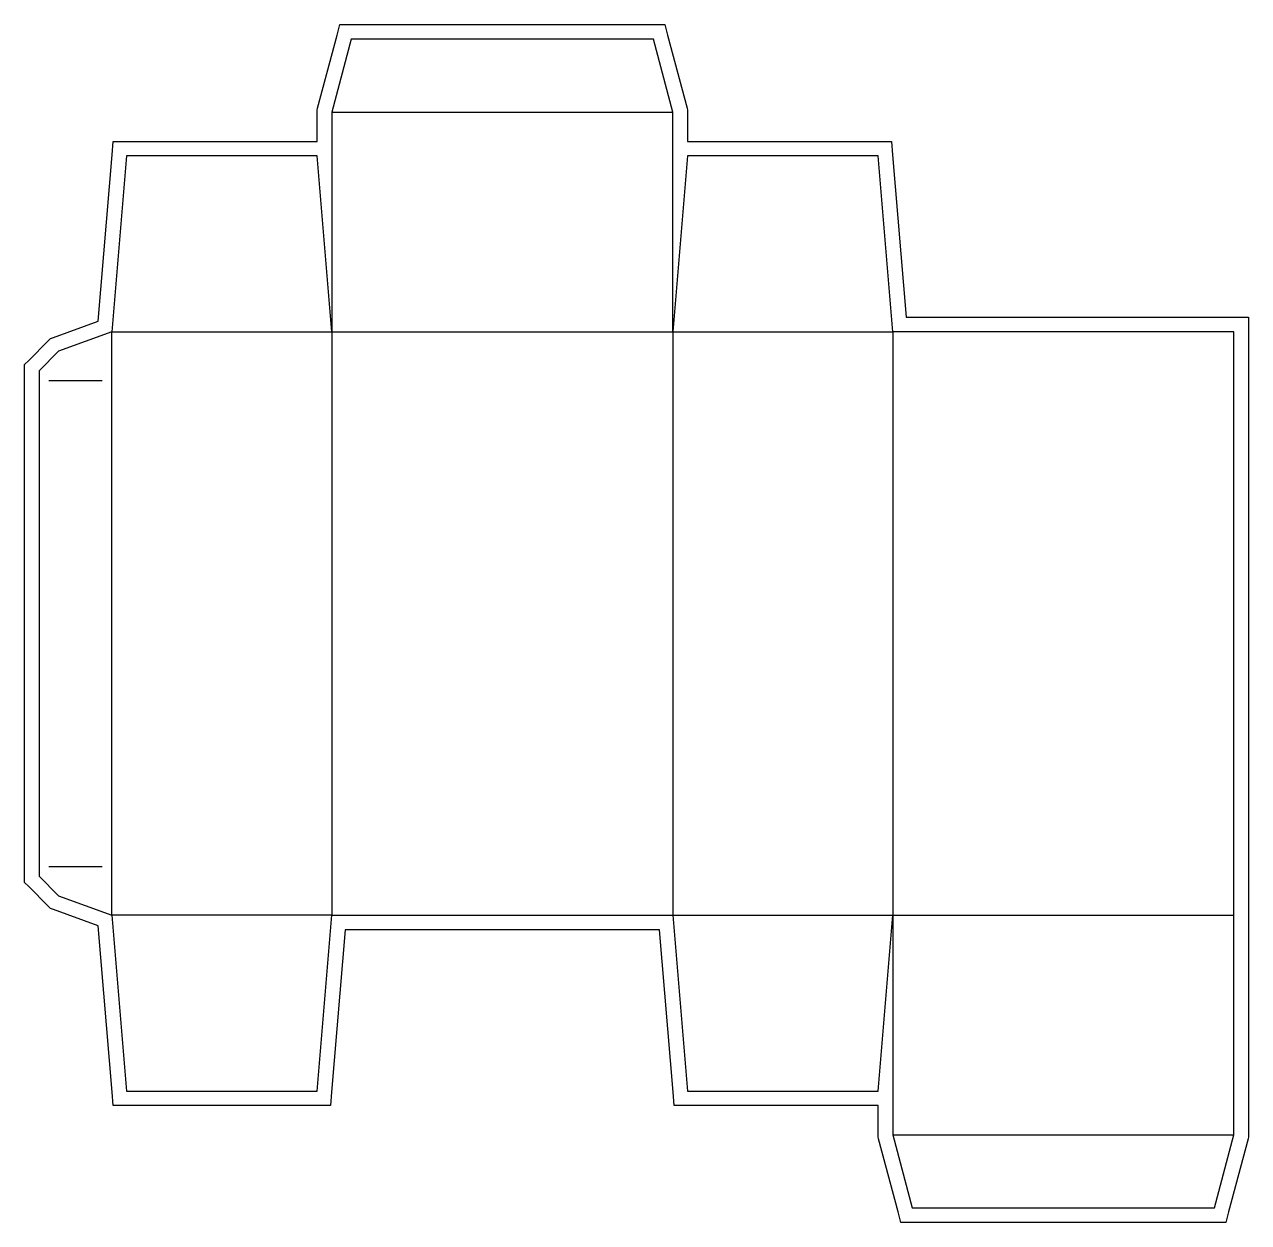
# Model space of a CAD drawing. Header units: millimetres. Extents: x -3 to 249, y -183 to 63.
import ezdxf

# ---------------------------------------------------------------- set-up
doc = ezdxf.new("R2010")
doc.units = ezdxf.units.MM
for name, color, linetype in [('Bleed', 2, 'CONTINUOUS'), ('CreaseLine', 3, 'CONTINUOUS'), ('CutContour', 1, 'CONTINUOUS'), ('GlueArea', 6, 'CONTINUOUS')]:
    doc.layers.add(name, color=color, linetype=linetype)

msp = doc.modelspace()

# ---------------------------------------------------------------- linework, layer by layer
at = {"layer": 'Bleed'}
msp.add_lwpolyline([(2.97, -1.18), (12.17, 2.16), (15.01, 36.41), (15.24, 39.16), (18, 39.16), (57.2, 39.16), (57.2, 45.2), (57.2, 45.6), (57.3, 45.98), (61.3, 60.98), (61.9, 63.2), (64.2, 63.2), (126.41, 63.2), (128.71, 63.2), (129.3, 60.98), (133.3, 45.98), (133.41, 45.6), (133.41, 45.2), (133.41, 39.16), (172.61, 39.16), (175.37, 39.16), (175.6, 36.41), (178.37, 3), (245.81, 3), (248.81, 3), (248.81, 0), (248.81, -120), (248.81, -165.2), (248.81, -165.6), (248.71, -165.98), (244.71, -180.98), (244.11, -183.2), (241.81, -183.2), (179.61, -183.2), (177.3, -183.2), (176.71, -180.98), (172.71, -165.98), (172.61, -165.6), (172.61, -165.2), (172.61, -159.16), (133.41, -159.16), (130.64, -159.16), (130.42, -156.41), (127.64, -123), (62.96, -123), (60.19, -156.41), (59.96, -159.16), (57.2, -159.16), (18, -159.16), (15.24, -159.16), (15.01, -156.41), (12.17, -122.16), (2.97, -118.82), (2.35, -118.59), (1.88, -118.12), (-2.12, -114.12), (-3, -113.24), (-3, -112), (-3, -8), (-3, -6.76), (-2.12, -5.88), (1.88, -1.88), (2.35, -1.41)], close=True, dxfattribs=at)
at = {"layer": 'CreaseLine'}
for points in [[(60.2, 45.2), (130.41, 45.2)], [(60.2, 0), (130.41, 0)], [(130.41, 0), (130.41, -120), (175.61, -120)], [(130.41, 0), (175.61, 0), (175.61, -120)], [(175.61, -120), (245.81, -120)], [(175.61, -165.2), (245.81, -165.2)]]:
    msp.add_lwpolyline(points, dxfattribs=at)
msp.add_lwpolyline([(60.2, 0), (60.2, -120), (15, -120), (15, 0)], close=True, dxfattribs=at)
at = {"layer": 'CutContour'}
msp.add_lwpolyline([(15, 0), (4, -4), (0, -8), (0, -112), (4, -116), (15, -120), (18, -156.16), (57.2, -156.16), (60.2, -120), (130.41, -120), (133.41, -156.16), (172.61, -156.16), (175.61, -120), (175.61, -165.2), (179.61, -180.2), (241.81, -180.2), (245.81, -165.2), (245.81, -120), (245.81, 0), (175.61, 0), (172.61, 36.16), (133.41, 36.16), (130.41, 0), (130.41, 45.2), (126.41, 60.2), (64.2, 60.2), (60.2, 45.2), (60.2, 0), (57.2, 36.16), (18, 36.16)], close=True, dxfattribs=at)
at = {"layer": 'GlueArea'}
for points in [[(2, -10), (13, -10)], [(2, -110), (13, -110)]]:
    msp.add_lwpolyline(points, dxfattribs=at)

doc.saveas('drawing.dxf')
